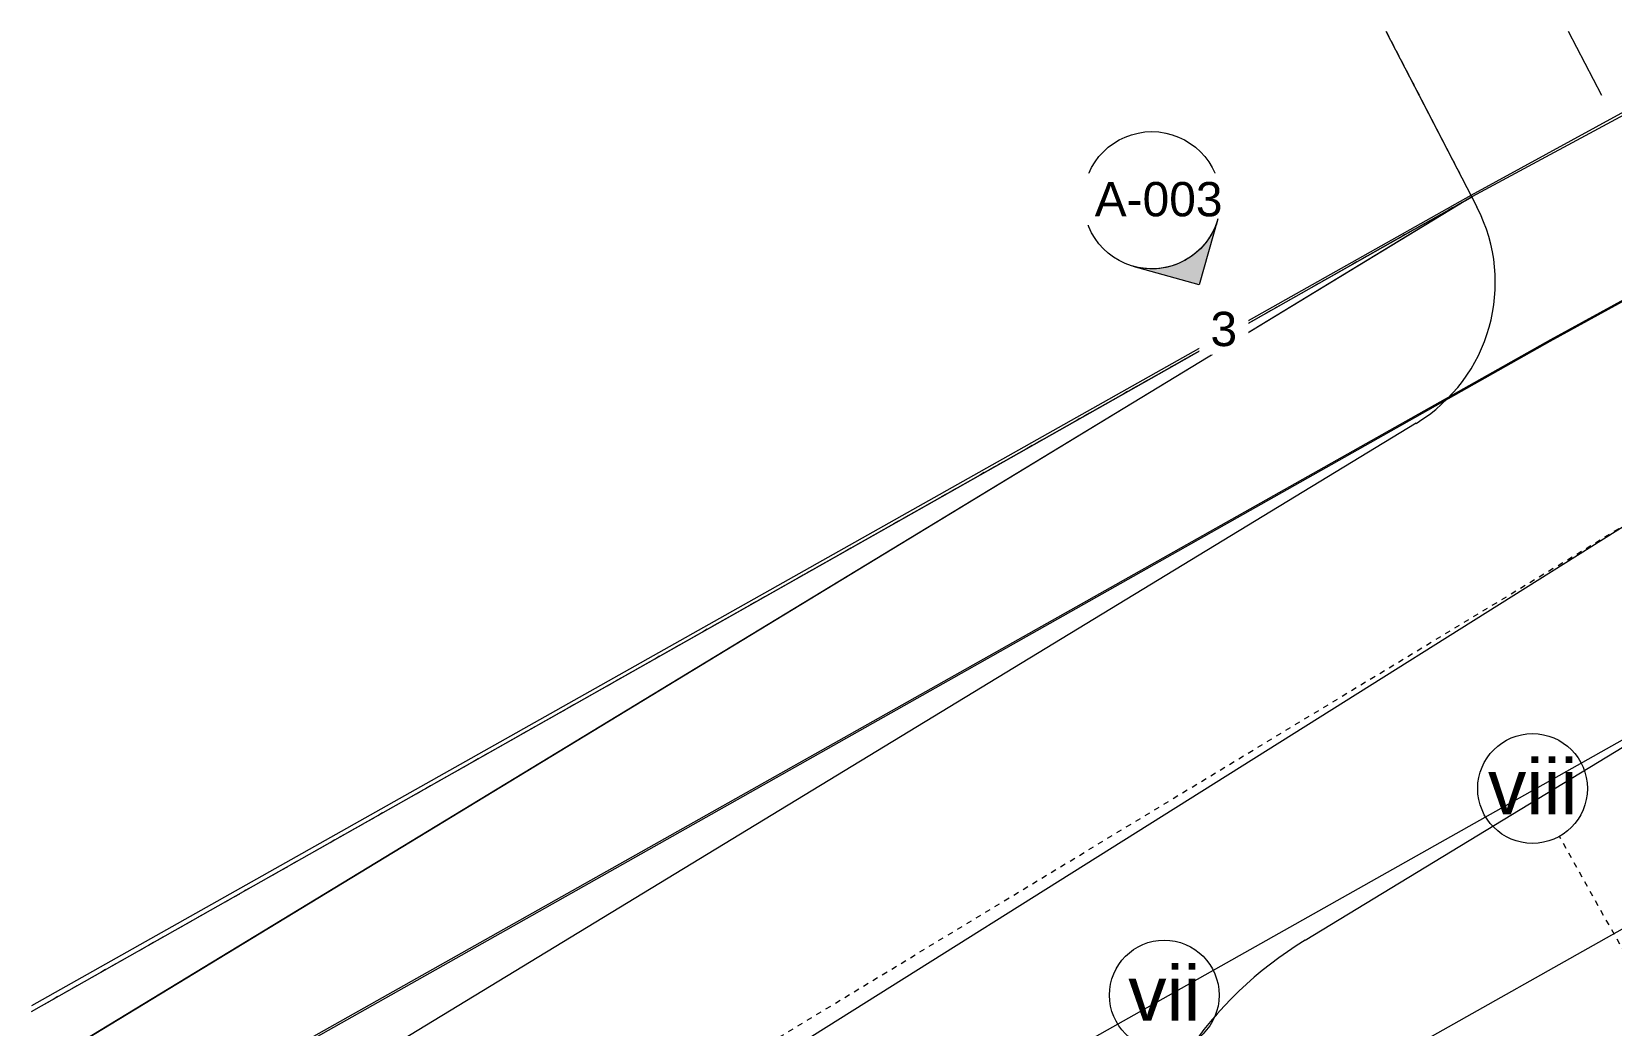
# Model space of a CAD drawing. Header units: metres. Extents: x -16.5 to 80.2, y 17.9 to 114.6.
# Drawn here: x -5.56 to 23.24, y 72.12 to 90.23 of the extents above; entities that cross this region are included whole.
import ezdxf

# ---------------------------------------------------------------- set-up
doc = ezdxf.new("R2010")
doc.units = ezdxf.units.M
for name, pattern in [('IMPORT-ACAD_ISO02W100 _2_', [0.075, 0.06, -0.015]), ('IMPORT-carrilciclo', [0.016, 0.006, -0.01]), ('LíneaDeRejilla', [0.021, 0.012, -0.003, 0.003, -0.003])]:
    doc.linetypes.add(name, pattern=pattern)
for name, color, linetype, lineweight in [('00_URB_LINDEROS', 1, 'Continuous', 5), ('00_URB_ZONAS VERDES_NO CTA', 63, 'Continuous', 5), ('00_VIA LOCAL LOTE A SEGREGAR', 253, 'Continuous', 5), ('A-BRND', 11, 'Continuous', 5), ('A-PISO', 51, 'Continuous', 9), ('A-TEXT-SIMB', 111, 'Continuous', 5), ('COTAS', 2, 'Continuous', 5), ('H-HID-APAR', 6, 'Continuous', 5), ('S-REJI', 1, 'Continuous', 5), ('S-REJI-IDEN', 1, 'Continuous', 5)]:
    doc.layers.add(name, color=color, linetype=linetype, lineweight=lineweight)
doc.styles.add('Arial_4', font='arial.ttf', dxfattribs={"height": 0.625})
doc.styles.add('Arial_5', font='arial.ttf', dxfattribs={"height": 1})

# ---------------------------------------------------------------- blocks, each defined once
blk = doc.blocks.new('DISPOSICIÓN URBANA JARDIN_dwg-1215257-Nivel 2')
at = {"layer": '00_URB_LINDEROS', "color": 9}
blk.add_line((46.086, 104.682), (43.218, 106.492), dxfattribs=at)
at = {"layer": '00_URB_LINDEROS', "color": 21, "linetype": 'IMPORT-ACAD_ISO02W100 _2_', "flags": 128}
blk.add_lwpolyline([(43.218, 106.492), (46.086, 104.682), (46.02, 104.569), (45.286, 103.303), (42.963, 99.297), (37.858, 90.495), (37.197, 89.354), (33.208, 82.476), (30.956, 78.592)], dxfattribs=at)
at = {"layer": '00_URB_LINDEROS', "color": 9, "flags": 128}
blk.add_lwpolyline([(30.956, 78.592), (33.208, 82.476), (46.086, 104.682)], dxfattribs=at)
at = {"layer": '00_URB_ZONAS VERDES_NO CTA', "color": 254, "flags": 128}
for points in [[(30.956, 78.592), (33.208, 82.476), (37.197, 89.354), (42.963, 99.297), (45.286, 103.303), (46.02, 104.569), (46.086, 104.682)], [(46.025, 104.569), (45.343, 103.303), (43.185, 99.297), (37.714, 89.141), (31.517, 77.637)]]:
    blk.add_lwpolyline(points, dxfattribs=at)
at = {"layer": '00_URB_ZONAS VERDES_NO CTA', "color": 254}
blk.add_arc((48.256, 103.44), 2.501, 150.2191, 153.1587, dxfattribs=at)
at = {"layer": '00_VIA LOCAL LOTE A SEGREGAR', "color": 254}
for p, q in [((49.377, 110.107), (46.086, 104.682)), ((46.025, 104.569), (31.517, 77.637)), ((46.086, 104.682), (46.261, 104.571)), ((47.301, 100.612), (33.322, 74.662))]:
    blk.add_line(p, q, dxfattribs=at)
at = {"layer": '00_VIA LOCAL LOTE A SEGREGAR', "color": 254, "flags": 128}
blk.add_lwpolyline([(50.324, 91.464), (54.768, 99.713), (67.544, 120.767)], dxfattribs=at)
at = {"layer": '00_VIA LOCAL LOTE A SEGREGAR', "linetype": 'IMPORT-carrilciclo', "flags": 128}
blk.add_lwpolyline([(36.002, 72.241), (51.8, 101.462), (61.257, 117.078)], dxfattribs=at)
at = {"layer": '00_VIA LOCAL LOTE A SEGREGAR', "color": 254}
for centre, radius, start, end in [((48.256, 103.44), 2.501, 150.219, 153.1587), ((44.659, 102.034), 3, 331.6889, 57.7317), ((56.486, 88.144), 7, 151.6889, 201.4501)]:
    blk.add_arc(centre, radius, start, end, dxfattribs=at)
at = {"layer": 'COTAS', "color": 254}
for p, q in [((47.197, 107.476), (46.08, 108.172)), ((35.699, 70.51), (51.569, 101.018))]:
    blk.add_line(p, q, dxfattribs=at)
blk = doc.blocks.new('Top Rail Type - Top Rail_Internal_-1126757-Nivel 2')
at = {"layer": 'A-BRND'}
for p, q in [((19.89, 57.617), (47.962, 73.353)), ((47.943, 73.285), (20.081, 57.667)), ((48.651, 72.023), (47.943, 73.285)), ((47.962, 73.353), (48.694, 72.047)), ((48.694, 72.047), (48.651, 72.023)), ((44.086, 68.147), (49.149, 71.001)), ((49.174, 70.958), (44.136, 68.118)), ((49.149, 71.001), (49.174, 70.958)), ((44.086, 57.667), (44.086, 68.147)), ((44.136, 68.118), (44.136, 57.617)), ((44.136, 57.617), (19.89, 57.617)), ((20.081, 57.667), (44.086, 57.667))]:
    blk.add_line(p, q, dxfattribs=at)
blk = doc.blocks.new('Top Rail Type - Top Rail_Internal_-V84-Nivel 2')
at = {"layer": 'A-BRND'}
for p, q in [((47.962, 73.353), (19.89, 57.617)), ((47.943, 73.285), (20.081, 57.667)), ((48.651, 72.023), (47.943, 73.285)), ((48.694, 72.047), (47.962, 73.353)), ((48.651, 72.023), (48.694, 72.047)), ((44.086, 68.147), (49.149, 71.001)), ((44.136, 68.118), (49.174, 70.958)), ((49.149, 71.001), (49.174, 70.958)), ((44.086, 57.667), (44.086, 68.147)), ((44.136, 57.617), (44.136, 68.118)), ((19.89, 57.617), (44.136, 57.617)), ((20.081, 57.667), (44.086, 57.667))]:
    blk.add_line(p, q, dxfattribs=at)
blk = doc.blocks.new('Grid - 4mm-563819-Nivel 2')
at = {"layer": 'S-REJI-IDEN'}
blk.add_circle((0, 0), 0.004, dxfattribs=at)
blk = doc.blocks.new('Elevation - Flecha rellenada-118254-Nivel 2')
at = {"layer": 'A-TEXT-SIMB'}
blk.add_circle((0, 0), 0.005, dxfattribs=at)
blk = doc.blocks.new('Elevation - Flecha rellenada-117977-Nivel 2')
at = {"layer": 'A-TEXT-SIMB'}
h = blk.add_hatch(color=256, dxfattribs=at)
edge = h.paths.add_edge_path(flags=0)
edge.add_line((-0.00354, 0.00354), (0, 0.00707))
edge.add_line((0, 0.00707), (0.00354, 0.00354))
edge.add_arc((0, 0), 0.005, 45, 135)
for p, q in [((0, 0.00707), (-0.00354, 0.00354)), ((0, 0.00707), (-0.00354, 0.00354)), ((0.00354, 0.00354), (0, 0.00707)), ((0.00354, 0.00354), (0, 0.00707))]:
    blk.add_line(p, q, dxfattribs=at)
blk.add_arc((0, 0), 0.005, 45, 135, dxfattribs=at)
blk.add_arc((0, 0), 0.005, 45, 135, dxfattribs=at)

msp = doc.modelspace()

# ---------------------------------------------------------------- linework, layer by layer
at = {"layer": 'A-PISO'}
for p, q in [((26.143, 90.229), (20.68, 87.24)), ((32.423, 90.229), (22.117, 84.582)), ((22.136, 84.617), (32.394, 90.229)), ((20.68, 87.24), (-5.558, 72.474)), ((-5.558, 69.031), (22.136, 84.617)), ((22.117, 84.582), (-5.558, 68.981)), ((25.532, 78.496), (-2.224, 62.875)), ((26.988, 75.873), (-5.558, 57.556))]:
    msp.add_line(p, q, dxfattribs=at)
at = {"layer": 'S-REJI', "linetype": 'LíneaDeRejilla'}
msp.add_line((25.349, 70.112), (22.293, 75.564), dxfattribs=at)

# ---------------------------------------------------------------- block references
at = {"layer": 'A-BRND'}
for name in ['Top Rail Type - Top Rail_Internal_-1126757-Nivel 2', 'Top Rail Type - Top Rail_Internal_-V84-Nivel 2']:
    msp.add_blockref(name, (0, 0), dxfattribs=at)
at = {"layer": 'A-TEXT-SIMB', "xscale": 249.9999999999999, "yscale": 249.9999999999999, "zscale": 249.9999999999999, "rotation": 29.28185002116716}
msp.add_blockref('Elevation - Flecha rellenada-118254-Nivel 2', (14.864, 87.156), dxfattribs=at)
at = {"layer": 'H-HID-APAR', "rotation": 329.59469028066}
msp.add_blockref('DISPOSICIÓN URBANA JARDIN_dwg-1215257-Nivel 2', (-72.033, 20.256), dxfattribs=at)
at = {"layer": 'S-REJI-IDEN', "xscale": 249.9999999999999, "yscale": 249.9999999999999, "zscale": 249.9999999999999, "rotation": 29.27259030575711}
for p in [(21.804, 76.436), (15.09, 72.672)]:
    msp.add_blockref('Grid - 4mm-563819-Nivel 2', p, dxfattribs=at)

# ---------------------------------------------------------------- texts
at = {"layer": 'S-REJI-IDEN', "char_height": 1, "attachment_point": 2, "line_spacing_factor": 0.941778, "style": 'Arial_5'}
for s, insert, width in [('viii', (21.807, 76.967), 1.94657), ('vii', (15.093, 73.204), 1.5793)]:
    msp.add_mtext(s, dxfattribs=dict(at, insert=insert, width=width))

# ---------------------------------------------------------------- next in the draw order: texts
at = {"layer": 'A-TEXT-SIMB', "insert": (14.987, 87.488), "char_height": 0.625, "width": 2.78529, "attachment_point": 2, "line_spacing_factor": 0.941778, "style": 'Arial_4', "bg_fill": 3, "box_fill_scale": 1.25, "bg_fill_color": 256, "bg_fill_true_color": 13158600, "bg_fill_transparency": 0}
msp.add_mtext('A-003', dxfattribs=at)

# ---------------------------------------------------------------- next in the draw order: block references
at = {"layer": 'A-TEXT-SIMB', "extrusion": (0, 0, -1), "xscale": 249.9999999999999, "yscale": 249.9999999999999, "zscale": 249.9999999999999, "rotation": 150.7181499788329}
msp.add_blockref('Elevation - Flecha rellenada-117977-Nivel 2', (-14.864, 87.156), dxfattribs=at)

# ---------------------------------------------------------------- next in the draw order: texts
at = {"layer": 'A-TEXT-SIMB', "insert": (16.175, 85.123), "char_height": 0.625, "width": 0.58154, "attachment_point": 2, "line_spacing_factor": 0.941778, "style": 'Arial_4', "bg_fill": 3, "box_fill_scale": 1.25, "bg_fill_color": 256, "bg_fill_true_color": 13158600, "bg_fill_transparency": 0}
msp.add_mtext('3', dxfattribs=at)

doc.saveas('drawing.dxf')
